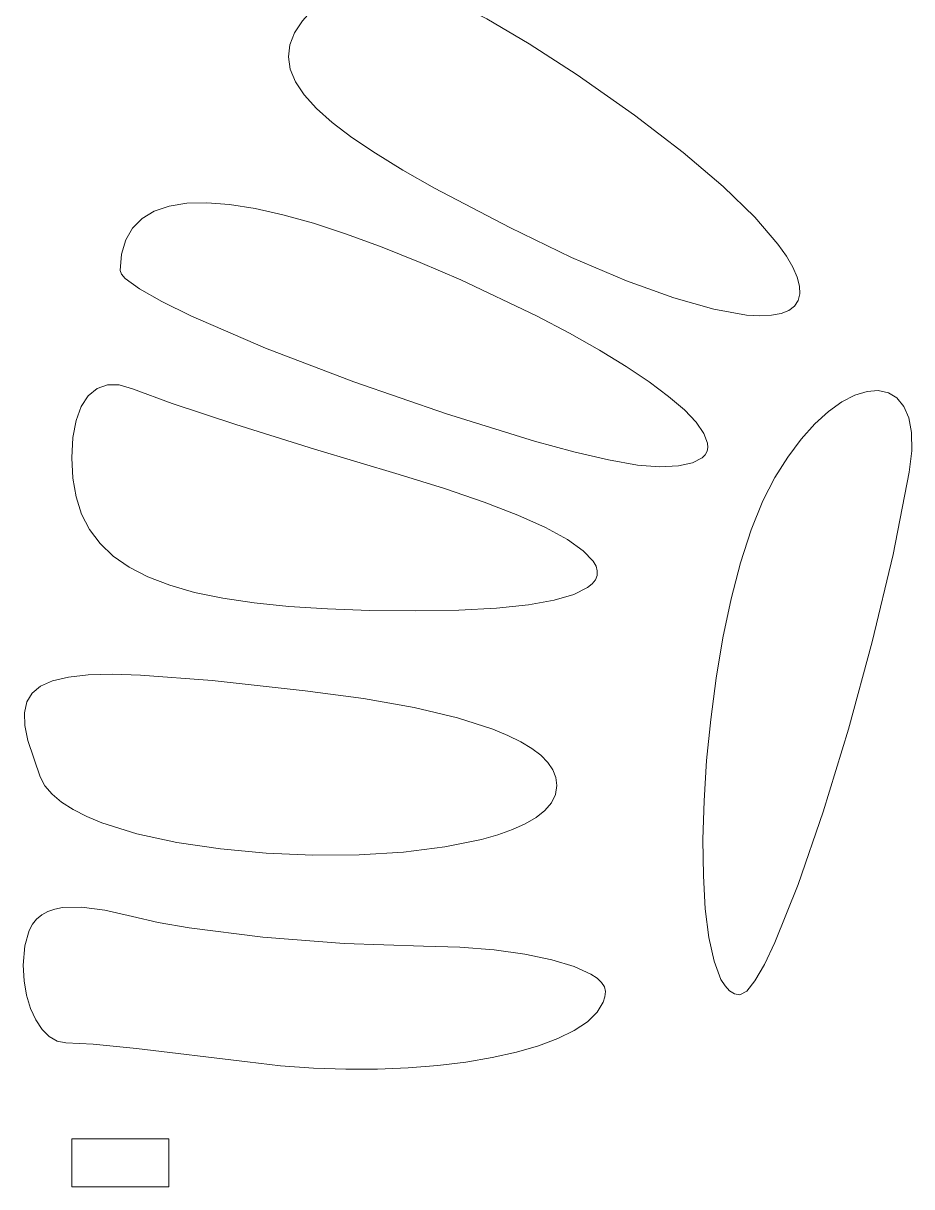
# Model space of a CAD drawing. Header units: millimetres. Extents: x -199 to 251, y -179 to 271.
# Drawn here: x -72.37 to -59.55, y -70.52 to -53.73 of the extents above; entities that cross this region are included whole.
import ezdxf

# ---------------------------------------------------------------- set-up
doc = ezdxf.new("R2010")
doc.units = ezdxf.units.MM
doc.header["$MEASUREMENT"] = 0
doc.layers.add('Camada 1', color=7, linetype='Continuous')

msp = doc.modelspace()

# ---------------------------------------------------------------- linework, layer by layer
at = {"layer": 'Camada 1', "color": 250, "lineweight": 18}
for points, knots in [([(-61.2435, -57.8068), (-61.2435, -57.8068), (-61.1903, -57.7274), (-61.1903, -57.7274), (-61.1903, -57.7274), (-61.1903, -57.7274), (-61.1658, -57.6311), (-61.1658, -57.6311), (-61.1658, -57.6311), (-61.1658, -57.6311), (-61.1701, -57.5186), (-61.1701, -57.5186), (-61.1701, -57.5186), (-61.1701, -57.5186), (-61.2035, -57.39), (-61.2035, -57.39), (-61.2035, -57.39), (-61.2035, -57.39), (-61.2663, -57.2459), (-61.2663, -57.2459), (-61.2663, -57.2459), (-61.2663, -57.2459), (-61.3585, -57.0868), (-61.3585, -57.0868), (-61.3585, -57.0868), (-61.3585, -57.0868), (-61.4804, -56.9131), (-61.4804, -56.9131), (-61.4804, -56.9131), (-61.4804, -56.9131), (-61.8141, -56.5236), (-61.8141, -56.5236), (-61.8141, -56.5236), (-61.8141, -56.5236), (-62.2689, -56.0811), (-62.2689, -56.0811), (-62.2689, -56.0811), (-62.2689, -56.0811), (-62.8464, -55.5891), (-62.8464, -55.5891), (-62.8464, -55.5891), (-62.8464, -55.5891), (-63.5481, -55.0513), (-63.5481, -55.0513), (-63.5481, -55.0513), (-63.5481, -55.0513), (-64.3757, -54.4711), (-64.3757, -54.4711), (-64.3757, -54.4711), (-64.3757, -54.4711), (-65.0696, -54.0214), (-65.0696, -54.0214), (-65.0696, -54.0214), (-65.0696, -54.0214), (-65.6814, -53.6638), (-65.6814, -53.6638), (-65.6814, -53.6638), (-65.6814, -53.6638), (-66.2177, -53.3962), (-66.2177, -53.3962), (-66.2177, -53.3962), (-66.2177, -53.3962), (-66.6847, -53.2166), (-66.6847, -53.2166), (-66.6847, -53.2166), (-66.6847, -53.2166), (-66.8942, -53.1592), (-66.8942, -53.1592), (-66.8942, -53.1592), (-66.8942, -53.1592), (-67.0888, -53.123), (-67.0888, -53.123), (-67.0888, -53.123), (-67.0888, -53.123), (-67.2693, -53.1077), (-67.2693, -53.1077), (-67.2693, -53.1077), (-67.2693, -53.1077), (-67.4364, -53.1134), (-67.4364, -53.1134), (-67.4364, -53.1134), (-67.4364, -53.1134), (-67.5909, -53.1394), (-67.5909, -53.1394), (-67.5909, -53.1394), (-67.5909, -53.1394), (-67.7337, -53.1857), (-67.7337, -53.1857), (-67.7337, -53.1857), (-67.7337, -53.1857), (-67.8656, -53.252), (-67.8656, -53.252), (-67.8656, -53.252), (-67.8656, -53.252), (-67.9872, -53.338), (-67.9872, -53.338), (-67.9872, -53.338), (-67.9872, -53.338), (-68.1867, -53.5167), (-68.1867, -53.5167), (-68.1867, -53.5167), (-68.1867, -53.5167), (-68.3436, -53.6917), (-68.3436, -53.6917), (-68.3436, -53.6917), (-68.3436, -53.6917), (-68.4566, -53.8648), (-68.4566, -53.8648), (-68.4566, -53.8648), (-68.4566, -53.8648), (-68.5245, -54.0376), (-68.5245, -54.0376), (-68.5245, -54.0376), (-68.5245, -54.0376), (-68.5459, -54.2118), (-68.5459, -54.2118), (-68.5459, -54.2118), (-68.5459, -54.2118), (-68.5196, -54.3888), (-68.5196, -54.3888), (-68.5196, -54.3888), (-68.5196, -54.3888), (-68.4443, -54.5703), (-68.4443, -54.5703), (-68.4443, -54.5703), (-68.4443, -54.5703), (-68.3187, -54.7581), (-68.3187, -54.7581), (-68.3187, -54.7581), (-68.3187, -54.7581), (-68.1417, -54.9535), (-68.1417, -54.9535), (-68.1417, -54.9535), (-68.1417, -54.9535), (-67.9117, -55.1583), (-67.9117, -55.1583), (-67.9117, -55.1583), (-67.9117, -55.1583), (-67.6277, -55.3741), (-67.6277, -55.3741), (-67.6277, -55.3741), (-67.6277, -55.3741), (-67.2884, -55.6025), (-67.2884, -55.6025), (-67.2884, -55.6025), (-67.2884, -55.6025), (-66.8924, -55.8451), (-66.8924, -55.8451), (-66.8924, -55.8451), (-66.8924, -55.8451), (-66.4384, -56.1035), (-66.4384, -56.1035), (-66.4384, -56.1035), (-66.4384, -56.1035), (-65.3516, -56.6741), (-65.3516, -56.6741), (-65.3516, -56.6741), (-65.3516, -56.6741), (-64.4573, -57.1039), (-64.4573, -57.1039), (-64.4573, -57.1039), (-64.4573, -57.1039), (-63.6668, -57.4415), (-63.6668, -57.4415), (-63.6668, -57.4415), (-63.6668, -57.4415), (-62.9816, -57.6902), (-62.9816, -57.6902), (-62.9816, -57.6902), (-62.9816, -57.6902), (-62.4033, -57.8537), (-62.4033, -57.8537), (-62.4033, -57.8537), (-62.4033, -57.8537), (-61.9334, -57.9357), (-61.9334, -57.9357), (-61.9334, -57.9357), (-61.9334, -57.9357), (-61.7396, -57.9472), (-61.7396, -57.9472), (-61.7396, -57.9472), (-61.7396, -57.9472), (-61.5735, -57.9396), (-61.5735, -57.9396), (-61.5735, -57.9396), (-61.5735, -57.9396), (-61.4354, -57.9133), (-61.4354, -57.9133), (-61.4354, -57.9133), (-61.4354, -57.9133), (-61.3253, -57.8689), (-61.3253, -57.8689), (-61.3253, -57.8689), (-61.3253, -57.8689), (-61.2435, -57.8068), (-61.2435, -57.8068)], [0, 0, 0, 0, 0.02, 0.02, 0.02, 0.02, 0.04, 0.04, 0.04, 0.04, 0.06, 0.06, 0.06, 0.06, 0.08, 0.08, 0.08, 0.08, 0.1, 0.1, 0.1, 0.1, 0.12, 0.12, 0.12, 0.12, 0.14, 0.14, 0.14, 0.14, 0.16, 0.16, 0.16, 0.16, 0.18, 0.18, 0.18, 0.18, 0.2, 0.2, 0.2, 0.2, 0.22, 0.22, 0.22, 0.22, 0.24, 0.24, 0.24, 0.24, 0.26, 0.26, 0.26, 0.26, 0.28, 0.28, 0.28, 0.28, 0.3, 0.3, 0.3, 0.3, 0.32, 0.32, 0.32, 0.32, 0.34, 0.34, 0.34, 0.34, 0.36, 0.36, 0.36, 0.36, 0.38, 0.38, 0.38, 0.38, 0.4, 0.4, 0.4, 0.4, 0.42, 0.42, 0.42, 0.42, 0.44, 0.44, 0.44, 0.44, 0.46, 0.46, 0.46, 0.46, 0.48, 0.48, 0.48, 0.48, 0.5, 0.5, 0.5, 0.5, 0.52, 0.52, 0.52, 0.52, 0.54, 0.54, 0.54, 0.54, 0.56, 0.56, 0.56, 0.56, 0.58, 0.58, 0.58, 0.58, 0.6, 0.6, 0.6, 0.6, 0.62, 0.62, 0.62, 0.62, 0.64, 0.64, 0.64, 0.64, 0.66, 0.66, 0.66, 0.66, 0.68, 0.68, 0.68, 0.68, 0.7, 0.7, 0.7, 0.7, 0.72, 0.72, 0.72, 0.72, 0.74, 0.74, 0.74, 0.74, 0.76, 0.76, 0.76, 0.76, 0.78, 0.78, 0.78, 0.78, 0.8, 0.8, 0.8, 0.8, 0.82, 0.82, 0.82, 0.82, 0.84, 0.84, 0.84, 0.84, 0.86, 0.86, 0.86, 0.86, 0.88, 0.88, 0.88, 0.88, 0.9, 0.9, 0.9, 0.9, 0.92, 0.92, 0.92, 0.92, 0.94, 0.94, 0.94, 0.94, 0.96, 0.96, 0.96, 0.96, 1, 1, 1, 1]), ([(-62.5315, -59.9537), (-62.5315, -59.9537), (-62.5036, -59.903), (-62.5036, -59.903), (-62.5036, -59.903), (-62.5036, -59.903), (-62.4914, -59.8463), (-62.4914, -59.8463), (-62.4914, -59.8463), (-62.4914, -59.8463), (-62.4949, -59.784), (-62.4949, -59.784), (-62.4949, -59.784), (-62.4949, -59.784), (-62.5479, -59.6435), (-62.5479, -59.6435), (-62.5479, -59.6435), (-62.5479, -59.6435), (-62.6606, -59.4831), (-62.6606, -59.4831), (-62.6606, -59.4831), (-62.6606, -59.4831), (-62.8311, -59.3045), (-62.8311, -59.3045), (-62.8311, -59.3045), (-62.8311, -59.3045), (-63.0577, -59.1094), (-63.0577, -59.1094), (-63.0577, -59.1094), (-63.0577, -59.1094), (-63.3384, -58.8997), (-63.3384, -58.8997), (-63.3384, -58.8997), (-63.3384, -58.8997), (-63.6714, -58.677), (-63.6714, -58.677), (-63.6714, -58.677), (-63.6714, -58.677), (-64.0549, -58.4432), (-64.0549, -58.4432), (-64.0549, -58.4432), (-64.0549, -58.4432), (-64.487, -58.1997), (-64.487, -58.1997), (-64.487, -58.1997), (-64.487, -58.1997), (-64.9659, -57.9487), (-64.9659, -57.9487), (-64.9659, -57.9487), (-64.9659, -57.9487), (-66.0565, -57.4304), (-66.0565, -57.4304), (-66.0565, -57.4304), (-66.0565, -57.4304), (-66.6425, -57.1767), (-66.6425, -57.1767), (-66.6425, -57.1767), (-66.6425, -57.1767), (-67.1925, -56.9557), (-67.1925, -56.9557), (-67.1925, -56.9557), (-67.1925, -56.9557), (-67.7061, -56.7674), (-67.7061, -56.7674), (-67.7061, -56.7674), (-67.7061, -56.7674), (-68.1833, -56.6116), (-68.1833, -56.6116), (-68.1833, -56.6116), (-68.1833, -56.6116), (-68.6237, -56.4885), (-68.6237, -56.4885), (-68.6237, -56.4885), (-68.6237, -56.4885), (-69.0271, -56.3981), (-69.0271, -56.3981), (-69.0271, -56.3981), (-69.0271, -56.3981), (-69.3932, -56.3404), (-69.3932, -56.3404), (-69.3932, -56.3404), (-69.3932, -56.3404), (-69.7218, -56.3154), (-69.7218, -56.3154), (-69.7218, -56.3154), (-69.7218, -56.3154), (-70.0127, -56.323), (-70.0127, -56.323), (-70.0127, -56.323), (-70.0127, -56.323), (-70.2656, -56.3634), (-70.2656, -56.3634), (-70.2656, -56.3634), (-70.2656, -56.3634), (-70.4803, -56.4364), (-70.4803, -56.4364), (-70.4803, -56.4364), (-70.4803, -56.4364), (-70.6564, -56.5422), (-70.6564, -56.5422), (-70.6564, -56.5422), (-70.6564, -56.5422), (-70.7939, -56.6807), (-70.7939, -56.6807), (-70.7939, -56.6807), (-70.7939, -56.6807), (-70.8924, -56.8519), (-70.8924, -56.8519), (-70.8924, -56.8519), (-70.8924, -56.8519), (-70.9517, -57.0559), (-70.9517, -57.0559), (-70.9517, -57.0559), (-70.9517, -57.0559), (-70.9715, -57.2926), (-70.9715, -57.2926), (-70.9715, -57.2926), (-70.9715, -57.2926), (-70.9531, -57.3453), (-70.9531, -57.3453), (-70.9531, -57.3453), (-70.9531, -57.3453), (-70.8994, -57.408), (-70.8994, -57.408), (-70.8994, -57.408), (-70.8994, -57.408), (-70.6942, -57.5599), (-70.6942, -57.5599), (-70.6942, -57.5599), (-70.6942, -57.5599), (-70.3727, -57.7424), (-70.3727, -57.7424), (-70.3727, -57.7424), (-70.3727, -57.7424), (-69.9514, -57.9493), (-69.9514, -57.9493), (-69.9514, -57.9493), (-69.9514, -57.9493), (-68.8765, -58.4122), (-68.8765, -58.4122), (-68.8765, -58.4122), (-68.8765, -58.4122), (-67.6029, -58.9), (-67.6029, -58.9), (-67.6029, -58.9), (-67.6029, -58.9), (-66.2641, -59.364), (-66.2641, -59.364), (-66.2641, -59.364), (-66.2641, -59.364), (-64.9934, -59.7556), (-64.9934, -59.7556), (-64.9934, -59.7556), (-64.9934, -59.7556), (-64.4254, -59.9091), (-64.4254, -59.9091), (-64.4254, -59.9091), (-64.4254, -59.9091), (-63.9244, -60.0262), (-63.9244, -60.0262), (-63.9244, -60.0262), (-63.9244, -60.0262), (-63.5073, -60.1009), (-63.5073, -60.1009), (-63.5073, -60.1009), (-63.5073, -60.1009), (-63.1906, -60.1272), (-63.1906, -60.1272), (-63.1906, -60.1272), (-63.1906, -60.1272), (-62.9172, -60.1123), (-62.9172, -60.1123), (-62.9172, -60.1123), (-62.9172, -60.1123), (-62.7128, -60.0688), (-62.7128, -60.0688), (-62.7128, -60.0688), (-62.7128, -60.0688), (-62.5755, -59.9984), (-62.5755, -59.9984), (-62.5755, -59.9984), (-62.5755, -59.9984), (-62.5315, -59.9537), (-62.5315, -59.9537)], [0, 0, 0, 0, 0.0212766, 0.0212766, 0.0212766, 0.0212766, 0.0425532, 0.0425532, 0.0425532, 0.0425532, 0.0638298, 0.0638298, 0.0638298, 0.0638298, 0.0851064, 0.0851064, 0.0851064, 0.0851064, 0.106383, 0.106383, 0.106383, 0.106383, 0.1276596, 0.1276596, 0.1276596, 0.1276596, 0.1489362, 0.1489362, 0.1489362, 0.1489362, 0.1702128, 0.1702128, 0.1702128, 0.1702128, 0.1914894, 0.1914894, 0.1914894, 0.1914894, 0.212766, 0.212766, 0.212766, 0.212766, 0.2340426, 0.2340426, 0.2340426, 0.2340426, 0.2553191, 0.2553191, 0.2553191, 0.2553191, 0.2765957, 0.2765957, 0.2765957, 0.2765957, 0.2978723, 0.2978723, 0.2978723, 0.2978723, 0.3191489, 0.3191489, 0.3191489, 0.3191489, 0.3404255, 0.3404255, 0.3404255, 0.3404255, 0.3617021, 0.3617021, 0.3617021, 0.3617021, 0.3829787, 0.3829787, 0.3829787, 0.3829787, 0.4042553, 0.4042553, 0.4042553, 0.4042553, 0.4255319, 0.4255319, 0.4255319, 0.4255319, 0.4468085, 0.4468085, 0.4468085, 0.4468085, 0.4680851, 0.4680851, 0.4680851, 0.4680851, 0.4893617, 0.4893617, 0.4893617, 0.4893617, 0.5106383, 0.5106383, 0.5106383, 0.5106383, 0.5319149, 0.5319149, 0.5319149, 0.5319149, 0.5531915, 0.5531915, 0.5531915, 0.5531915, 0.5744681, 0.5744681, 0.5744681, 0.5744681, 0.5957447, 0.5957447, 0.5957447, 0.5957447, 0.6170213, 0.6170213, 0.6170213, 0.6170213, 0.6382979, 0.6382979, 0.6382979, 0.6382979, 0.6595745, 0.6595745, 0.6595745, 0.6595745, 0.6808511, 0.6808511, 0.6808511, 0.6808511, 0.7021277, 0.7021277, 0.7021277, 0.7021277, 0.7234043, 0.7234043, 0.7234043, 0.7234043, 0.7446809, 0.7446809, 0.7446809, 0.7446809, 0.7659574, 0.7659574, 0.7659574, 0.7659574, 0.787234, 0.787234, 0.787234, 0.787234, 0.8085106, 0.8085106, 0.8085106, 0.8085106, 0.8297872, 0.8297872, 0.8297872, 0.8297872, 0.8510638, 0.8510638, 0.8510638, 0.8510638, 0.8723404, 0.8723404, 0.8723404, 0.8723404, 0.893617, 0.893617, 0.893617, 0.893617, 0.9148936, 0.9148936, 0.9148936, 0.9148936, 0.9361702, 0.9361702, 0.9361702, 0.9361702, 0.9574468, 0.9574468, 0.9574468, 0.9574468, 1, 1, 1, 1]), ([(-64.1599, -61.8143), (-64.1599, -61.8143), (-64.1142, -61.756), (-64.1142, -61.756), (-64.1142, -61.756), (-64.1142, -61.756), (-64.0899, -61.6942), (-64.0899, -61.6942), (-64.0899, -61.6942), (-64.0899, -61.6942), (-64.0871, -61.6291), (-64.0871, -61.6291), (-64.0871, -61.6291), (-64.0871, -61.6291), (-64.1057, -61.5609), (-64.1057, -61.5609), (-64.1057, -61.5609), (-64.1057, -61.5609), (-64.1457, -61.4895), (-64.1457, -61.4895), (-64.1457, -61.4895), (-64.1457, -61.4895), (-64.2899, -61.3382), (-64.2899, -61.3382), (-64.2899, -61.3382), (-64.2899, -61.3382), (-64.5196, -61.1762), (-64.5196, -61.1762), (-64.5196, -61.1762), (-64.5196, -61.1762), (-64.8347, -61.0043), (-64.8347, -61.0043), (-64.8347, -61.0043), (-64.8347, -61.0043), (-65.235, -60.8238), (-65.235, -60.8238), (-65.235, -60.8238), (-65.235, -60.8238), (-65.7205, -60.6354), (-65.7205, -60.6354), (-65.7205, -60.6354), (-65.7205, -60.6354), (-66.2909, -60.4403), (-66.2909, -60.4403), (-66.2909, -60.4403), (-66.2909, -60.4403), (-66.9462, -60.2394), (-66.9462, -60.2394), (-66.9462, -60.2394), (-66.9462, -60.2394), (-68.1706, -59.8728), (-68.1706, -59.8728), (-68.1706, -59.8728), (-68.1706, -59.8728), (-69.3045, -59.5169), (-69.3045, -59.5169), (-69.3045, -59.5169), (-69.3045, -59.5169), (-70.2218, -59.2121), (-70.2218, -59.2121), (-70.2218, -59.2121), (-70.2218, -59.2121), (-70.7964, -58.999), (-70.7964, -58.999), (-70.7964, -58.999), (-70.7964, -58.999), (-70.9868, -58.9427), (-70.9868, -58.9427), (-70.9868, -58.9427), (-70.9868, -58.9427), (-71.1576, -58.9422), (-71.1576, -58.9422), (-71.1576, -58.9422), (-71.1576, -58.9422), (-71.3071, -58.9955), (-71.3071, -58.9955), (-71.3071, -58.9955), (-71.3071, -58.9955), (-71.4335, -59.1005), (-71.4335, -59.1005), (-71.4335, -59.1005), (-71.4335, -59.1005), (-71.5349, -59.2551), (-71.5349, -59.2551), (-71.5349, -59.2551), (-71.5349, -59.2551), (-71.6096, -59.4571), (-71.6096, -59.4571), (-71.6096, -59.4571), (-71.6096, -59.4571), (-71.6557, -59.7047), (-71.6557, -59.7047), (-71.6557, -59.7047), (-71.6557, -59.7047), (-71.6715, -59.9956), (-71.6715, -59.9956), (-71.6715, -59.9956), (-71.6715, -59.9956), (-71.6562, -60.2905), (-71.6562, -60.2905), (-71.6562, -60.2905), (-71.6562, -60.2905), (-71.6093, -60.561), (-71.6093, -60.561), (-71.6093, -60.561), (-71.6093, -60.561), (-71.5291, -60.808), (-71.5291, -60.808), (-71.5291, -60.808), (-71.5291, -60.808), (-71.414, -61.0321), (-71.414, -61.0321), (-71.414, -61.0321), (-71.414, -61.0321), (-71.2623, -61.2341), (-71.2623, -61.2341), (-71.2623, -61.2341), (-71.2623, -61.2341), (-71.0724, -61.4147), (-71.0724, -61.4147), (-71.0724, -61.4147), (-71.0724, -61.4147), (-70.8428, -61.5747), (-70.8428, -61.5747), (-70.8428, -61.5747), (-70.8428, -61.5747), (-70.5717, -61.7147), (-70.5717, -61.7147), (-70.5717, -61.7147), (-70.5717, -61.7147), (-70.2574, -61.8356), (-70.2574, -61.8356), (-70.2574, -61.8356), (-70.2574, -61.8356), (-69.8984, -61.9379), (-69.8984, -61.9379), (-69.8984, -61.9379), (-69.8984, -61.9379), (-69.4932, -62.0225), (-69.4932, -62.0225), (-69.4932, -62.0225), (-69.4932, -62.0225), (-69.0399, -62.0901), (-69.0399, -62.0901), (-69.0399, -62.0901), (-69.0399, -62.0901), (-68.5369, -62.1414), (-68.5369, -62.1414), (-68.5369, -62.1414), (-68.5369, -62.1414), (-67.9827, -62.1772), (-67.9827, -62.1772), (-67.9827, -62.1772), (-67.9827, -62.1772), (-67.3755, -62.1981), (-67.3755, -62.1981), (-67.3755, -62.1981), (-67.3755, -62.1981), (-66.7138, -62.2049), (-66.7138, -62.2049), (-66.7138, -62.2049), (-66.7138, -62.2049), (-66.0834, -62.1947), (-66.0834, -62.1947), (-66.0834, -62.1947), (-66.0834, -62.1947), (-65.5396, -62.165), (-65.5396, -62.165), (-65.5396, -62.165), (-65.5396, -62.165), (-65.0821, -62.1165), (-65.0821, -62.1165), (-65.0821, -62.1165), (-65.0821, -62.1165), (-64.7109, -62.0504), (-64.7109, -62.0504), (-64.7109, -62.0504), (-64.7109, -62.0504), (-64.4259, -61.9676), (-64.4259, -61.9676), (-64.4259, -61.9676), (-64.4259, -61.9676), (-64.2271, -61.8691), (-64.2271, -61.8691), (-64.2271, -61.8691), (-64.2271, -61.8691), (-64.1599, -61.8143), (-64.1599, -61.8143)], [0, 0, 0, 0, 0.0208333, 0.0208333, 0.0208333, 0.0208333, 0.0416667, 0.0416667, 0.0416667, 0.0416667, 0.0625, 0.0625, 0.0625, 0.0625, 0.0833333, 0.0833333, 0.0833333, 0.0833333, 0.1041667, 0.1041667, 0.1041667, 0.1041667, 0.125, 0.125, 0.125, 0.125, 0.1458333, 0.1458333, 0.1458333, 0.1458333, 0.1666667, 0.1666667, 0.1666667, 0.1666667, 0.1875, 0.1875, 0.1875, 0.1875, 0.2083333, 0.2083333, 0.2083333, 0.2083333, 0.2291667, 0.2291667, 0.2291667, 0.2291667, 0.25, 0.25, 0.25, 0.25, 0.2708333, 0.2708333, 0.2708333, 0.2708333, 0.2916667, 0.2916667, 0.2916667, 0.2916667, 0.3125, 0.3125, 0.3125, 0.3125, 0.3333333, 0.3333333, 0.3333333, 0.3333333, 0.3541667, 0.3541667, 0.3541667, 0.3541667, 0.375, 0.375, 0.375, 0.375, 0.3958333, 0.3958333, 0.3958333, 0.3958333, 0.4166667, 0.4166667, 0.4166667, 0.4166667, 0.4375, 0.4375, 0.4375, 0.4375, 0.4583333, 0.4583333, 0.4583333, 0.4583333, 0.4791667, 0.4791667, 0.4791667, 0.4791667, 0.5, 0.5, 0.5, 0.5, 0.5208333, 0.5208333, 0.5208333, 0.5208333, 0.5416667, 0.5416667, 0.5416667, 0.5416667, 0.5625, 0.5625, 0.5625, 0.5625, 0.5833333, 0.5833333, 0.5833333, 0.5833333, 0.6041667, 0.6041667, 0.6041667, 0.6041667, 0.625, 0.625, 0.625, 0.625, 0.6458333, 0.6458333, 0.6458333, 0.6458333, 0.6666667, 0.6666667, 0.6666667, 0.6666667, 0.6875, 0.6875, 0.6875, 0.6875, 0.7083333, 0.7083333, 0.7083333, 0.7083333, 0.7291667, 0.7291667, 0.7291667, 0.7291667, 0.75, 0.75, 0.75, 0.75, 0.7708333, 0.7708333, 0.7708333, 0.7708333, 0.7916667, 0.7916667, 0.7916667, 0.7916667, 0.8125, 0.8125, 0.8125, 0.8125, 0.8333333, 0.8333333, 0.8333333, 0.8333333, 0.8541667, 0.8541667, 0.8541667, 0.8541667, 0.875, 0.875, 0.875, 0.875, 0.8958333, 0.8958333, 0.8958333, 0.8958333, 0.9166667, 0.9166667, 0.9166667, 0.9166667, 0.9375, 0.9375, 0.9375, 0.9375, 0.9583333, 0.9583333, 0.9583333, 0.9583333, 1, 1, 1, 1]), ([(-59.5529, -59.6336), (-59.5529, -59.6336), (-59.5919, -59.4205), (-59.5919, -59.4205), (-59.5919, -59.4205), (-59.5919, -59.4205), (-59.663, -59.2539), (-59.663, -59.2539), (-59.663, -59.2539), (-59.663, -59.2539), (-59.7624, -59.133), (-59.7624, -59.133), (-59.7624, -59.133), (-59.7624, -59.133), (-59.8866, -59.0571), (-59.8866, -59.0571), (-59.8866, -59.0571), (-59.8866, -59.0571), (-60.032, -59.0255), (-60.032, -59.0255), (-60.032, -59.0255), (-60.032, -59.0255), (-60.195, -59.0375), (-60.195, -59.0375), (-60.195, -59.0375), (-60.195, -59.0375), (-60.3718, -59.0924), (-60.3718, -59.0924), (-60.3718, -59.0924), (-60.3718, -59.0924), (-60.559, -59.1894), (-60.559, -59.1894), (-60.559, -59.1894), (-60.559, -59.1894), (-60.7529, -59.3279), (-60.7529, -59.3279), (-60.7529, -59.3279), (-60.7529, -59.3279), (-60.9498, -59.5072), (-60.9498, -59.5072), (-60.9498, -59.5072), (-60.9498, -59.5072), (-61.1462, -59.7265), (-61.1462, -59.7265), (-61.1462, -59.7265), (-61.1462, -59.7265), (-61.3385, -59.9851), (-61.3385, -59.9851), (-61.3385, -59.9851), (-61.3385, -59.9851), (-61.5229, -60.2824), (-61.5229, -60.2824), (-61.5229, -60.2824), (-61.5229, -60.2824), (-61.696, -60.6175), (-61.696, -60.6175), (-61.696, -60.6175), (-61.696, -60.6175), (-61.8673, -61.0343), (-61.8673, -61.0343), (-61.8673, -61.0343), (-61.8673, -61.0343), (-62.0212, -61.5104), (-62.0212, -61.5104), (-62.0212, -61.5104), (-62.0212, -61.5104), (-62.157, -62.034), (-62.157, -62.034), (-62.157, -62.034), (-62.157, -62.034), (-62.2742, -62.5932), (-62.2742, -62.5932), (-62.2742, -62.5932), (-62.2742, -62.5932), (-62.3724, -63.176), (-62.3724, -63.176), (-62.3724, -63.176), (-62.3724, -63.176), (-62.4509, -63.7706), (-62.4509, -63.7706), (-62.4509, -63.7706), (-62.4509, -63.7706), (-62.5091, -64.3651), (-62.5091, -64.3651), (-62.5091, -64.3651), (-62.5091, -64.3651), (-62.5466, -64.9476), (-62.5466, -64.9476), (-62.5466, -64.9476), (-62.5466, -64.9476), (-62.5626, -65.5061), (-62.5626, -65.5061), (-62.5626, -65.5061), (-62.5626, -65.5061), (-62.5567, -66.0288), (-62.5567, -66.0288), (-62.5567, -66.0288), (-62.5567, -66.0288), (-62.5284, -66.5037), (-62.5284, -66.5037), (-62.5284, -66.5037), (-62.5284, -66.5037), (-62.4771, -66.9189), (-62.4771, -66.9189), (-62.4771, -66.9189), (-62.4771, -66.9189), (-62.4021, -67.2626), (-62.4021, -67.2626), (-62.4021, -67.2626), (-62.4021, -67.2626), (-62.3029, -67.5229), (-62.3029, -67.5229), (-62.3029, -67.5229), (-62.3029, -67.5229), (-62.2441, -67.618), (-62.2441, -67.618), (-62.2441, -67.618), (-62.2441, -67.618), (-62.1791, -67.6878), (-62.1791, -67.6878), (-62.1791, -67.6878), (-62.1791, -67.6878), (-62.1077, -67.7307), (-62.1077, -67.7307), (-62.1077, -67.7307), (-62.1077, -67.7307), (-62.0299, -67.7454), (-62.0299, -67.7454), (-62.0299, -67.7454), (-62.0299, -67.7454), (-61.9316, -67.6938), (-61.9316, -67.6938), (-61.9316, -67.6938), (-61.9316, -67.6938), (-61.8127, -67.545), (-61.8127, -67.545), (-61.8127, -67.545), (-61.8127, -67.545), (-61.6759, -67.3078), (-61.6759, -67.3078), (-61.6759, -67.3078), (-61.6759, -67.3078), (-61.5244, -66.9909), (-61.5244, -66.9909), (-61.5244, -66.9909), (-61.5244, -66.9909), (-61.1878, -66.1541), (-61.1878, -66.1541), (-61.1878, -66.1541), (-61.1878, -66.1541), (-60.826, -65.105), (-60.826, -65.105), (-60.826, -65.105), (-60.826, -65.105), (-60.462, -63.9145), (-60.462, -63.9145), (-60.462, -63.9145), (-60.462, -63.9145), (-60.1186, -62.6534), (-60.1186, -62.6534), (-60.1186, -62.6534), (-60.1186, -62.6534), (-59.8187, -61.3923), (-59.8187, -61.3923), (-59.8187, -61.3923), (-59.8187, -61.3923), (-59.5854, -60.202), (-59.5854, -60.202), (-59.5854, -60.202), (-59.5854, -60.202), (-59.5495, -59.8939), (-59.5495, -59.8939), (-59.5495, -59.8939), (-59.5495, -59.8939), (-59.5529, -59.6336), (-59.5529, -59.6336)], [0, 0, 0, 0, 0.0222222, 0.0222222, 0.0222222, 0.0222222, 0.0444444, 0.0444444, 0.0444444, 0.0444444, 0.0666667, 0.0666667, 0.0666667, 0.0666667, 0.0888889, 0.0888889, 0.0888889, 0.0888889, 0.1111111, 0.1111111, 0.1111111, 0.1111111, 0.1333333, 0.1333333, 0.1333333, 0.1333333, 0.1555556, 0.1555556, 0.1555556, 0.1555556, 0.1777778, 0.1777778, 0.1777778, 0.1777778, 0.2, 0.2, 0.2, 0.2, 0.2222222, 0.2222222, 0.2222222, 0.2222222, 0.2444444, 0.2444444, 0.2444444, 0.2444444, 0.2666667, 0.2666667, 0.2666667, 0.2666667, 0.2888889, 0.2888889, 0.2888889, 0.2888889, 0.3111111, 0.3111111, 0.3111111, 0.3111111, 0.3333333, 0.3333333, 0.3333333, 0.3333333, 0.3555556, 0.3555556, 0.3555556, 0.3555556, 0.3777778, 0.3777778, 0.3777778, 0.3777778, 0.4, 0.4, 0.4, 0.4, 0.4222222, 0.4222222, 0.4222222, 0.4222222, 0.4444444, 0.4444444, 0.4444444, 0.4444444, 0.4666667, 0.4666667, 0.4666667, 0.4666667, 0.4888889, 0.4888889, 0.4888889, 0.4888889, 0.5111111, 0.5111111, 0.5111111, 0.5111111, 0.5333333, 0.5333333, 0.5333333, 0.5333333, 0.5555556, 0.5555556, 0.5555556, 0.5555556, 0.5777778, 0.5777778, 0.5777778, 0.5777778, 0.6, 0.6, 0.6, 0.6, 0.6222222, 0.6222222, 0.6222222, 0.6222222, 0.6444444, 0.6444444, 0.6444444, 0.6444444, 0.6666667, 0.6666667, 0.6666667, 0.6666667, 0.6888889, 0.6888889, 0.6888889, 0.6888889, 0.7111111, 0.7111111, 0.7111111, 0.7111111, 0.7333333, 0.7333333, 0.7333333, 0.7333333, 0.7555556, 0.7555556, 0.7555556, 0.7555556, 0.7777778, 0.7777778, 0.7777778, 0.7777778, 0.8, 0.8, 0.8, 0.8, 0.8222222, 0.8222222, 0.8222222, 0.8222222, 0.8444444, 0.8444444, 0.8444444, 0.8444444, 0.8666667, 0.8666667, 0.8666667, 0.8666667, 0.8888889, 0.8888889, 0.8888889, 0.8888889, 0.9111111, 0.9111111, 0.9111111, 0.9111111, 0.9333333, 0.9333333, 0.9333333, 0.9333333, 0.9555556, 0.9555556, 0.9555556, 0.9555556, 1, 1, 1, 1]), ([(-66.8852, -65.6854), (-66.8852, -65.6854), (-66.2896, -65.6123), (-66.2896, -65.6123), (-66.2896, -65.6123), (-66.2896, -65.6123), (-65.7587, -65.5049), (-65.7587, -65.5049), (-65.7587, -65.5049), (-65.7587, -65.5049), (-65.5236, -65.4382), (-65.5236, -65.4382), (-65.5236, -65.4382), (-65.5236, -65.4382), (-65.312, -65.3628), (-65.312, -65.3628), (-65.312, -65.3628), (-65.312, -65.3628), (-65.1263, -65.2786), (-65.1263, -65.2786), (-65.1263, -65.2786), (-65.1263, -65.2786), (-64.9689, -65.1857), (-64.9689, -65.1857), (-64.9689, -65.1857), (-64.9689, -65.1857), (-64.8423, -65.0839), (-64.8423, -65.0839), (-64.8423, -65.0839), (-64.8423, -65.0839), (-64.7488, -64.9732), (-64.7488, -64.9732), (-64.7488, -64.9732), (-64.7488, -64.9732), (-64.691, -64.8537), (-64.691, -64.8537), (-64.691, -64.8537), (-64.691, -64.8537), (-64.6712, -64.7251), (-64.6712, -64.7251), (-64.6712, -64.7251), (-64.6712, -64.7251), (-64.6857, -64.6108), (-64.6857, -64.6108), (-64.6857, -64.6108), (-64.6857, -64.6108), (-64.7294, -64.5001), (-64.7294, -64.5001), (-64.7294, -64.5001), (-64.7294, -64.5001), (-64.802, -64.393), (-64.802, -64.393), (-64.802, -64.393), (-64.802, -64.393), (-64.9033, -64.2895), (-64.9033, -64.2895), (-64.9033, -64.2895), (-64.9033, -64.2895), (-65.0331, -64.1898), (-65.0331, -64.1898), (-65.0331, -64.1898), (-65.0331, -64.1898), (-65.1915, -64.094), (-65.1915, -64.094), (-65.1915, -64.094), (-65.1915, -64.094), (-65.3782, -64.002), (-65.3782, -64.002), (-65.3782, -64.002), (-65.3782, -64.002), (-65.5929, -63.914), (-65.5929, -63.914), (-65.5929, -63.914), (-65.5929, -63.914), (-66.1062, -63.7498), (-66.1062, -63.7498), (-66.1062, -63.7498), (-66.1062, -63.7498), (-66.7302, -63.602), (-66.7302, -63.602), (-66.7302, -63.602), (-66.7302, -63.602), (-67.4635, -63.471), (-67.4635, -63.471), (-67.4635, -63.471), (-67.4635, -63.471), (-68.305, -63.3573), (-68.305, -63.3573), (-68.305, -63.3573), (-68.305, -63.3573), (-69.6442, -63.2114), (-69.6442, -63.2114), (-69.6442, -63.2114), (-69.6442, -63.2114), (-70.678, -63.1323), (-70.678, -63.1323), (-70.678, -63.1323), (-70.678, -63.1323), (-71.0896, -63.1207), (-71.0896, -63.1207), (-71.0896, -63.1207), (-71.0896, -63.1207), (-71.436, -63.1295), (-71.436, -63.1295), (-71.436, -63.1295), (-71.436, -63.1295), (-71.7209, -63.1598), (-71.7209, -63.1598), (-71.7209, -63.1598), (-71.7209, -63.1598), (-71.948, -63.2128), (-71.948, -63.2128), (-71.948, -63.2128), (-71.948, -63.2128), (-72.121, -63.2898), (-72.121, -63.2898), (-72.121, -63.2898), (-72.121, -63.2898), (-72.2437, -63.3918), (-72.2437, -63.3918), (-72.2437, -63.3918), (-72.2437, -63.3918), (-72.3197, -63.5202), (-72.3197, -63.5202), (-72.3197, -63.5202), (-72.3197, -63.5202), (-72.3528, -63.6761), (-72.3528, -63.6761), (-72.3528, -63.6761), (-72.3528, -63.6761), (-72.3467, -63.8607), (-72.3467, -63.8607), (-72.3467, -63.8607), (-72.3467, -63.8607), (-72.305, -64.0753), (-72.305, -64.0753), (-72.305, -64.0753), (-72.305, -64.0753), (-72.13, -64.5991), (-72.13, -64.5991), (-72.13, -64.5991), (-72.13, -64.5991), (-72.0599, -64.7291), (-72.0599, -64.7291), (-72.0599, -64.7291), (-72.0599, -64.7291), (-71.955, -64.8514), (-71.955, -64.8514), (-71.955, -64.8514), (-71.955, -64.8514), (-71.8177, -64.9659), (-71.8177, -64.9659), (-71.8177, -64.9659), (-71.8177, -64.9659), (-71.6506, -65.0727), (-71.6506, -65.0727), (-71.6506, -65.0727), (-71.6506, -65.0727), (-71.4559, -65.1716), (-71.4559, -65.1716), (-71.4559, -65.1716), (-71.4559, -65.1716), (-71.236, -65.2626), (-71.236, -65.2626), (-71.236, -65.2626), (-71.236, -65.2626), (-70.731, -65.4207), (-70.731, -65.4207), (-70.731, -65.4207), (-70.731, -65.4207), (-70.1547, -65.5469), (-70.1547, -65.5469), (-70.1547, -65.5469), (-70.1547, -65.5469), (-69.5267, -65.6407), (-69.5267, -65.6407), (-69.5267, -65.6407), (-69.5267, -65.6407), (-68.8663, -65.7017), (-68.8663, -65.7017), (-68.8663, -65.7017), (-68.8663, -65.7017), (-68.1929, -65.7297), (-68.1929, -65.7297), (-68.1929, -65.7297), (-68.1929, -65.7297), (-67.5261, -65.7244), (-67.5261, -65.7244), (-67.5261, -65.7244), (-67.5261, -65.7244), (-66.8852, -65.6854), (-66.8852, -65.6854)], [0, 0, 0, 0, 0.0204082, 0.0204082, 0.0204082, 0.0204082, 0.0408163, 0.0408163, 0.0408163, 0.0408163, 0.0612245, 0.0612245, 0.0612245, 0.0612245, 0.0816327, 0.0816327, 0.0816327, 0.0816327, 0.1020408, 0.1020408, 0.1020408, 0.1020408, 0.122449, 0.122449, 0.122449, 0.122449, 0.1428571, 0.1428571, 0.1428571, 0.1428571, 0.1632653, 0.1632653, 0.1632653, 0.1632653, 0.1836735, 0.1836735, 0.1836735, 0.1836735, 0.2040816, 0.2040816, 0.2040816, 0.2040816, 0.2244898, 0.2244898, 0.2244898, 0.2244898, 0.244898, 0.244898, 0.244898, 0.244898, 0.2653061, 0.2653061, 0.2653061, 0.2653061, 0.2857143, 0.2857143, 0.2857143, 0.2857143, 0.3061224, 0.3061224, 0.3061224, 0.3061224, 0.3265306, 0.3265306, 0.3265306, 0.3265306, 0.3469388, 0.3469388, 0.3469388, 0.3469388, 0.3673469, 0.3673469, 0.3673469, 0.3673469, 0.3877551, 0.3877551, 0.3877551, 0.3877551, 0.4081633, 0.4081633, 0.4081633, 0.4081633, 0.4285714, 0.4285714, 0.4285714, 0.4285714, 0.4489796, 0.4489796, 0.4489796, 0.4489796, 0.4693878, 0.4693878, 0.4693878, 0.4693878, 0.4897959, 0.4897959, 0.4897959, 0.4897959, 0.5102041, 0.5102041, 0.5102041, 0.5102041, 0.5306122, 0.5306122, 0.5306122, 0.5306122, 0.5510204, 0.5510204, 0.5510204, 0.5510204, 0.5714286, 0.5714286, 0.5714286, 0.5714286, 0.5918367, 0.5918367, 0.5918367, 0.5918367, 0.6122449, 0.6122449, 0.6122449, 0.6122449, 0.6326531, 0.6326531, 0.6326531, 0.6326531, 0.6530612, 0.6530612, 0.6530612, 0.6530612, 0.6734694, 0.6734694, 0.6734694, 0.6734694, 0.6938776, 0.6938776, 0.6938776, 0.6938776, 0.7142857, 0.7142857, 0.7142857, 0.7142857, 0.7346939, 0.7346939, 0.7346939, 0.7346939, 0.755102, 0.755102, 0.755102, 0.755102, 0.7755102, 0.7755102, 0.7755102, 0.7755102, 0.7959184, 0.7959184, 0.7959184, 0.7959184, 0.8163265, 0.8163265, 0.8163265, 0.8163265, 0.8367347, 0.8367347, 0.8367347, 0.8367347, 0.8571429, 0.8571429, 0.8571429, 0.8571429, 0.877551, 0.877551, 0.877551, 0.877551, 0.8979592, 0.8979592, 0.8979592, 0.8979592, 0.9183673, 0.9183673, 0.9183673, 0.9183673, 0.9387755, 0.9387755, 0.9387755, 0.9387755, 0.9591837, 0.9591837, 0.9591837, 0.9591837, 1, 1, 1, 1]), ([(-72.0182, -66.5434), (-72.0182, -66.5434), (-72.1049, -66.5917), (-72.1049, -66.5917), (-72.1049, -66.5917), (-72.1049, -66.5917), (-72.1785, -66.6535), (-72.1785, -66.6535), (-72.1785, -66.6535), (-72.1785, -66.6535), (-72.2394, -66.7288), (-72.2394, -66.7288), (-72.2394, -66.7288), (-72.2394, -66.7288), (-72.2882, -66.8181), (-72.2882, -66.8181), (-72.2882, -66.8181), (-72.2882, -66.8181), (-72.3513, -67.0391), (-72.3513, -67.0391), (-72.3513, -67.0391), (-72.3513, -67.0391), (-72.3715, -67.318), (-72.3715, -67.318), (-72.3715, -67.318), (-72.3715, -67.318), (-72.359, -67.5429), (-72.359, -67.5429), (-72.359, -67.5429), (-72.359, -67.5429), (-72.3232, -67.7528), (-72.3232, -67.7528), (-72.3232, -67.7528), (-72.3232, -67.7528), (-72.2665, -67.9429), (-72.2665, -67.9429), (-72.2665, -67.9429), (-72.2665, -67.9429), (-72.1915, -68.1089), (-72.1915, -68.1089), (-72.1915, -68.1089), (-72.1915, -68.1089), (-72.1008, -68.2459), (-72.1008, -68.2459), (-72.1008, -68.2459), (-72.1008, -68.2459), (-71.9968, -68.3495), (-71.9968, -68.3495), (-71.9968, -68.3495), (-71.9968, -68.3495), (-71.882, -68.4151), (-71.882, -68.4151), (-71.882, -68.4151), (-71.882, -68.4151), (-71.759, -68.438), (-71.759, -68.438), (-71.759, -68.438), (-71.759, -68.438), (-71.3624, -68.4597), (-71.3624, -68.4597), (-71.3624, -68.4597), (-71.3624, -68.4597), (-70.7352, -68.5189), (-70.7352, -68.5189), (-70.7352, -68.5189), (-70.7352, -68.5189), (-69.1339, -68.7135), (-69.1339, -68.7135), (-69.1339, -68.7135), (-69.1339, -68.7135), (-68.6588, -68.7686), (-68.6588, -68.7686), (-68.6588, -68.7686), (-68.6588, -68.7686), (-68.1853, -68.8042), (-68.1853, -68.8042), (-68.1853, -68.8042), (-68.1853, -68.8042), (-67.7174, -68.821), (-67.7174, -68.821), (-67.7174, -68.821), (-67.7174, -68.821), (-67.2593, -68.82), (-67.2593, -68.82), (-67.2593, -68.82), (-67.2593, -68.82), (-66.8148, -68.8018), (-66.8148, -68.8018), (-66.8148, -68.8018), (-66.8148, -68.8018), (-66.3879, -68.7673), (-66.3879, -68.7673), (-66.3879, -68.7673), (-66.3879, -68.7673), (-65.9828, -68.7173), (-65.9828, -68.7173), (-65.9828, -68.7173), (-65.9828, -68.7173), (-65.6033, -68.6524), (-65.6033, -68.6524), (-65.6033, -68.6524), (-65.6033, -68.6524), (-65.2534, -68.5737), (-65.2534, -68.5737), (-65.2534, -68.5737), (-65.2534, -68.5737), (-64.9372, -68.4817), (-64.9372, -68.4817), (-64.9372, -68.4817), (-64.9372, -68.4817), (-64.6587, -68.3772), (-64.6587, -68.3772), (-64.6587, -68.3772), (-64.6587, -68.3772), (-64.4218, -68.2613), (-64.4218, -68.2613), (-64.4218, -68.2613), (-64.4218, -68.2613), (-64.2307, -68.1345), (-64.2307, -68.1345), (-64.2307, -68.1345), (-64.2307, -68.1345), (-64.0891, -67.9976), (-64.0891, -67.9976), (-64.0891, -67.9976), (-64.0891, -67.9976), (-64.0013, -67.8515), (-64.0013, -67.8515), (-64.0013, -67.8515), (-64.0013, -67.8515), (-63.9787, -67.7752), (-63.9787, -67.7752), (-63.9787, -67.7752), (-63.9787, -67.7752), (-63.9711, -67.6969), (-63.9711, -67.6969), (-63.9711, -67.6969), (-63.9711, -67.6969), (-63.9847, -67.6313), (-63.9847, -67.6313), (-63.9847, -67.6313), (-63.9847, -67.6313), (-64.0247, -67.5674), (-64.0247, -67.5674), (-64.0247, -67.5674), (-64.0247, -67.5674), (-64.0897, -67.5056), (-64.0897, -67.5056), (-64.0897, -67.5056), (-64.0897, -67.5056), (-64.1783, -67.4462), (-64.1783, -67.4462), (-64.1783, -67.4462), (-64.1783, -67.4462), (-64.4211, -67.3359), (-64.4211, -67.3359), (-64.4211, -67.3359), (-64.4211, -67.3359), (-64.7424, -67.2394), (-64.7424, -67.2394), (-64.7424, -67.2394), (-64.7424, -67.2394), (-65.1313, -67.1591), (-65.1313, -67.1591), (-65.1313, -67.1591), (-65.1313, -67.1591), (-65.5771, -67.0979), (-65.5771, -67.0979), (-65.5771, -67.0979), (-65.5771, -67.0979), (-66.069, -67.0583), (-66.069, -67.0583), (-66.069, -67.0583), (-66.069, -67.0583), (-66.5962, -67.0431), (-66.5962, -67.0431), (-66.5962, -67.0431), (-66.5962, -67.0431), (-67.7399, -67.0066), (-67.7399, -67.0066), (-67.7399, -67.0066), (-67.7399, -67.0066), (-68.9129, -66.914), (-68.9129, -66.914), (-68.9129, -66.914), (-68.9129, -66.914), (-69.9776, -66.7792), (-69.9776, -66.7792), (-69.9776, -66.7792), (-69.9776, -66.7792), (-70.4264, -66.7004), (-70.4264, -66.7004), (-70.4264, -66.7004), (-70.4264, -66.7004), (-70.7964, -66.6165), (-70.7964, -66.6165), (-70.7964, -66.6165), (-70.7964, -66.6165), (-71.1966, -66.5246), (-71.1966, -66.5246), (-71.1966, -66.5246), (-71.1966, -66.5246), (-71.531, -66.4807), (-71.531, -66.4807), (-71.531, -66.4807), (-71.531, -66.4807), (-71.8036, -66.4864), (-71.8036, -66.4864), (-71.8036, -66.4864), (-71.8036, -66.4864), (-71.9179, -66.5084), (-71.9179, -66.5084), (-71.9179, -66.5084), (-71.9179, -66.5084), (-72.0182, -66.5434), (-72.0182, -66.5434)], [0, 0, 0, 0, 0.0181818, 0.0181818, 0.0181818, 0.0181818, 0.0363636, 0.0363636, 0.0363636, 0.0363636, 0.0545455, 0.0545455, 0.0545455, 0.0545455, 0.0727273, 0.0727273, 0.0727273, 0.0727273, 0.0909091, 0.0909091, 0.0909091, 0.0909091, 0.1090909, 0.1090909, 0.1090909, 0.1090909, 0.1272727, 0.1272727, 0.1272727, 0.1272727, 0.1454545, 0.1454545, 0.1454545, 0.1454545, 0.1636364, 0.1636364, 0.1636364, 0.1636364, 0.1818182, 0.1818182, 0.1818182, 0.1818182, 0.2, 0.2, 0.2, 0.2, 0.2181818, 0.2181818, 0.2181818, 0.2181818, 0.2363636, 0.2363636, 0.2363636, 0.2363636, 0.2545455, 0.2545455, 0.2545455, 0.2545455, 0.2727273, 0.2727273, 0.2727273, 0.2727273, 0.2909091, 0.2909091, 0.2909091, 0.2909091, 0.3090909, 0.3090909, 0.3090909, 0.3090909, 0.3272727, 0.3272727, 0.3272727, 0.3272727, 0.3454545, 0.3454545, 0.3454545, 0.3454545, 0.3636364, 0.3636364, 0.3636364, 0.3636364, 0.3818182, 0.3818182, 0.3818182, 0.3818182, 0.4, 0.4, 0.4, 0.4, 0.4181818, 0.4181818, 0.4181818, 0.4181818, 0.4363636, 0.4363636, 0.4363636, 0.4363636, 0.4545455, 0.4545455, 0.4545455, 0.4545455, 0.4727273, 0.4727273, 0.4727273, 0.4727273, 0.4909091, 0.4909091, 0.4909091, 0.4909091, 0.5090909, 0.5090909, 0.5090909, 0.5090909, 0.5272727, 0.5272727, 0.5272727, 0.5272727, 0.5454545, 0.5454545, 0.5454545, 0.5454545, 0.5636364, 0.5636364, 0.5636364, 0.5636364, 0.5818182, 0.5818182, 0.5818182, 0.5818182, 0.6, 0.6, 0.6, 0.6, 0.6181818, 0.6181818, 0.6181818, 0.6181818, 0.6363636, 0.6363636, 0.6363636, 0.6363636, 0.6545455, 0.6545455, 0.6545455, 0.6545455, 0.6727273, 0.6727273, 0.6727273, 0.6727273, 0.6909091, 0.6909091, 0.6909091, 0.6909091, 0.7090909, 0.7090909, 0.7090909, 0.7090909, 0.7272727, 0.7272727, 0.7272727, 0.7272727, 0.7454545, 0.7454545, 0.7454545, 0.7454545, 0.7636364, 0.7636364, 0.7636364, 0.7636364, 0.7818182, 0.7818182, 0.7818182, 0.7818182, 0.8, 0.8, 0.8, 0.8, 0.8181818, 0.8181818, 0.8181818, 0.8181818, 0.8363636, 0.8363636, 0.8363636, 0.8363636, 0.8545455, 0.8545455, 0.8545455, 0.8545455, 0.8727273, 0.8727273, 0.8727273, 0.8727273, 0.8909091, 0.8909091, 0.8909091, 0.8909091, 0.9090909, 0.9090909, 0.9090909, 0.9090909, 0.9272727, 0.9272727, 0.9272727, 0.9272727, 0.9454545, 0.9454545, 0.9454545, 0.9454545, 0.9636364, 0.9636364, 0.9636364, 0.9636364, 1, 1, 1, 1]), ([(-71.6715, -69.823), (-71.6715, -69.823), (-70.2714, -69.823), (-70.2714, -69.823), (-70.2714, -69.823), (-70.2714, -69.823), (-70.2714, -70.5156), (-70.2714, -70.5156), (-70.2714, -70.5156), (-70.2714, -70.5156), (-71.6715, -70.5156), (-71.6715, -70.5156), (-71.6715, -70.5156), (-71.6715, -70.5156), (-71.6715, -69.823), (-71.6715, -69.823)], [0, 0, 0, 0, 0.2, 0.2, 0.2, 0.2, 0.4, 0.4, 0.4, 0.4, 0.6, 0.6, 0.6, 0.6, 1, 1, 1, 1])]:
    msp.add_open_spline(points, degree=3, knots=knots, dxfattribs=at)

doc.saveas('drawing.dxf')
